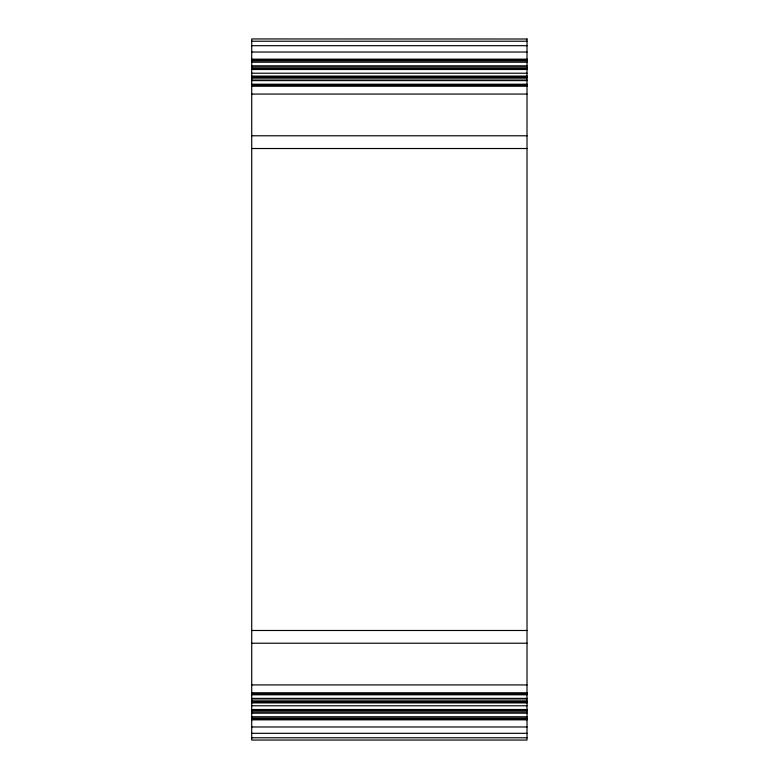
<?xml version="1.0" encoding="UTF-8"?>
<svg xmlns="http://www.w3.org/2000/svg" width="779" height="779" viewBox="0 0 779 779"><rect width="100%" height="100%" fill="white"/><g stroke="black" fill="none" stroke-linecap="round" stroke-linejoin="round"><path stroke-width="1.17" d="M251.714 41.229L527.013 41.229M251.714 45.688L527.013 45.688M251.714 52.027L527.013 52.027M251.714 59.165L527.013 59.165M251.714 59.808L527.013 59.808M251.714 60.879L527.013 60.879M251.714 62.223L527.013 62.223M251.714 65.816L527.013 65.816M251.714 67.111L527.013 67.111M251.714 68.494L527.013 68.494M251.714 69.497L527.013 69.497M251.714 73.216L527.013 73.216M251.714 76.089L527.013 76.089M251.714 76.936L527.013 76.936M251.714 77.51L527.013 77.51M251.714 78.961L527.013 78.961M251.714 80.617L527.013 80.617M251.714 84.21L527.013 84.21M251.714 85.203L527.013 85.203M251.714 86.235L527.013 86.235M251.714 94.074L527.013 94.074M251.714 135.78L527.013 135.78M251.714 148.516L527.013 148.516M251.714 630.484L527.013 630.484M251.714 643.22L527.013 643.22M251.714 684.926L527.013 684.926M251.714 692.765L527.013 692.765M251.714 693.797L527.013 693.797M251.714 694.79L527.013 694.79M251.714 698.383L527.013 698.383M251.714 700.039L527.013 700.039M251.714 701.49L527.013 701.49M251.714 702.064L527.013 702.064M251.714 702.911L527.013 702.911M251.714 705.784L527.013 705.784M251.714 709.503L527.013 709.503M251.714 710.506L527.013 710.506M251.714 711.889L527.013 711.889M251.714 713.184L527.013 713.184M251.714 716.777L527.013 716.777M251.714 718.121L527.013 718.121M251.714 719.192L527.013 719.192M251.714 719.835L527.013 719.835M251.714 726.973L527.013 726.973M251.714 733.312L527.013 733.312M251.714 737.771L527.013 737.771M527.013 39.008L251.714 38.95L251.714 740.05L527.013 740.05L527.013 38.95"/></g></svg>
